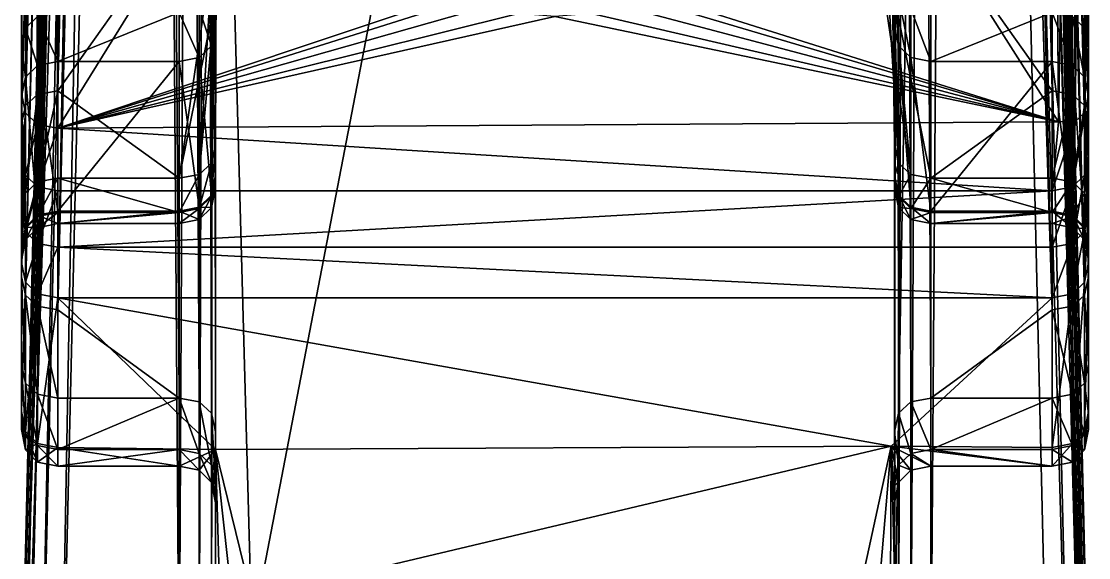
# Model space of a CAD drawing. Header units: metres. Extents: x -565 to 31, y 366 to 1032.
# Drawn here: x -13.16 to 30.85, y 845.79 to 867.9 of the extents above; entities that cross this region are included whole.
import ezdxf

# ---------------------------------------------------------------- set-up
doc = ezdxf.new("R2010")
doc.units = ezdxf.units.M

msp = doc.modelspace()

# ---------------------------------------------------------------- linework, layer by layer
for points in [[(-8.655, 1022.829, 4.711), (-9.155, 1022.348, 4.559), (-12.991, 864.438, 343.199)], [(-12.991, 864.438, 343.199), (-12.492, 864.89, 343.413), (-8.655, 1022.829, 4.711)], [(-7.822, 1022.989, 4.761), (-8.655, 1022.829, 4.711), (-12.492, 864.89, 343.413)], [(-12.492, 864.89, 343.413), (-11.659, 865.039, 343.487), (-7.822, 1022.989, 4.761)], [(-3.659, 876.327, 319.283), (-7.822, 1022.989, 4.761), (-11.659, 865.039, 343.487)], [(21.341, 876.327, 319.283), (29.342, 865.039, 343.487), (25.503, 1022.989, 4.761)], [(26.336, 1022.829, 4.711), (25.503, 1022.989, 4.761), (29.342, 865.039, 343.487)], [(26.836, 1022.348, 4.559), (26.336, 1022.829, 4.711), (30.175, 864.89, 343.413)], [(29.342, 865.039, 343.487), (30.175, 864.89, 343.413), (26.336, 1022.829, 4.711)], [(-9.155, 1022.348, 4.559), (-9.321, 1021.547, 4.305), (-13.157, 863.683, 342.846)], [(-13.157, 863.683, 342.846), (-12.991, 864.438, 343.199), (-9.155, 1022.348, 4.559)], [(27.002, 1021.547, 4.305), (26.836, 1022.348, 4.559), (30.674, 864.438, 343.199)], [(30.175, 864.89, 343.413), (30.674, 864.438, 343.199), (26.836, 1022.348, 4.559)], [(-13.161, 857.377, 339.809), (-13.157, 863.683, 342.846), (-9.321, 1021.547, 4.305)], [(-9.323, 1015.37, 0.991), (-13.161, 857.377, 339.809), (-9.321, 1021.547, 4.305)], [(27.002, 1021.547, 4.305), (30.84, 863.683, 342.846), (30.844, 857.377, 339.809)], [(27.002, 1021.547, 4.305), (30.844, 857.377, 339.809), (27.005, 1015.37, 0.991)], [(30.674, 864.438, 343.199), (30.84, 863.683, 342.846), (27.002, 1021.547, 4.305)], [(-12.993, 856.621, 339.457), (-13.161, 857.377, 339.809), (-9.323, 1015.37, 0.991)], [(-9.323, 1015.37, 0.991), (-9.156, 1014.568, 0.738), (-12.993, 856.621, 339.457)], [(26.838, 1014.568, 0.738), (27.005, 1015.37, 0.991), (30.844, 857.377, 339.809)], [(-12.492, 856.167, 339.248), (-12.993, 856.621, 339.457), (-9.156, 1014.568, 0.738)], [(-9.156, 1014.568, 0.738), (-8.656, 1014.087, 0.586), (-12.492, 856.167, 339.248)], [(26.338, 1014.087, 0.586), (26.838, 1014.568, 0.738), (30.676, 856.621, 339.457)], [(30.844, 857.377, 339.809), (30.676, 856.621, 339.457), (26.838, 1014.568, 0.738)], [(-11.659, 856.014, 339.182), (-12.492, 856.167, 339.248), (-8.656, 1014.087, 0.586)], [(-8.656, 1014.087, 0.586), (-7.823, 1013.927, 0.535), (-11.659, 856.014, 339.182)], [(25.505, 1013.927, 0.535), (26.338, 1014.087, 0.586), (30.175, 856.167, 339.248)], [(30.676, 856.621, 339.457), (30.175, 856.167, 339.248), (26.338, 1014.087, 0.586)], [(-11.659, 856.014, 339.182), (-7.823, 1013.927, 0.535), (-6.659, 852.374, 346.985)], [(-7.823, 1013.927, 0.535), (-6.659, 1013.927, 0.535), (-6.659, 852.374, 346.985)], [(-6.659, 1013.927, 0.535), (-5.825, 1013.767, 0.484), (-5.825, 852.219, 346.923)], [(-5.825, 852.219, 346.923), (-6.659, 852.374, 346.985), (-6.659, 1013.927, 0.535)], [(-5.825, 1013.767, 0.484), (-5.325, 1013.286, 0.332), (-5.325, 851.754, 346.736)], [(-5.325, 851.754, 346.736), (-5.825, 852.219, 346.923), (-5.825, 1013.767, 0.484)], [(23.008, 1013.286, 0.332), (23.508, 1013.767, 0.484), (23.508, 852.219, 346.923)], [(23.508, 1013.767, 0.484), (24.341, 1013.927, 0.535), (24.341, 852.374, 346.985)], [(24.341, 852.374, 346.985), (23.508, 852.219, 346.923), (23.508, 1013.767, 0.484)], [(29.342, 856.014, 339.182), (24.341, 852.374, 346.985), (24.341, 1013.927, 0.535)], [(25.505, 1013.927, 0.535), (29.342, 856.014, 339.182), (24.341, 1013.927, 0.535)], [(30.175, 856.167, 339.248), (29.342, 856.014, 339.182), (25.505, 1013.927, 0.535)], [(-5.325, 1013.286, 0.332), (-5.159, 1012.484, 0.079), (-5.159, 850.98, 346.426)], [(-5.159, 850.98, 346.426), (-5.325, 851.754, 346.736), (-5.325, 1013.286, 0.332)], [(22.841, 1012.484, 0.079), (23.008, 1013.286, 0.332), (23.008, 851.754, 346.736)], [(23.508, 852.219, 346.923), (23.008, 851.754, 346.736), (23.008, 1013.286, 0.332)], [(-5.159, 1004.358, -3.797), (-5.159, 850.98, 346.426), (-5.159, 1012.484, 0.079)], [(22.841, 1012.484, 0.079), (22.841, 850.98, 346.426), (22.841, 1004.358, -3.797)], [(23.008, 851.754, 346.736), (22.841, 850.98, 346.426), (22.841, 1012.484, 0.079)], [(-5.325, 839.766, 331.767), (-5.159, 840.487, 332.188), (-5.159, 1004.358, -3.797)], [(-5.159, 1004.358, -3.797), (-5.325, 1003.657, -4.26), (-5.325, 839.766, 331.767)], [(-5.159, 1004.358, -3.797), (-5.159, 840.487, 332.188), (-5.159, 850.98, 346.426)], [(22.841, 850.98, 346.426), (22.841, 840.487, 332.188), (22.841, 1004.358, -3.797)], [(23.008, 1003.657, -4.26), (22.841, 1004.358, -3.797), (22.841, 840.487, 332.188)], [(-5.825, 839.333, 331.515), (-5.325, 839.766, 331.767), (-5.325, 1003.657, -4.26)], [(-5.325, 1003.657, -4.26), (-5.825, 1003.236, -4.538), (-5.825, 839.333, 331.515)], [(22.841, 840.487, 332.188), (23.008, 839.766, 331.767), (23.008, 1003.657, -4.26)], [(23.508, 1003.236, -4.538), (23.008, 1003.657, -4.26), (23.008, 839.766, 331.767)], [(-13.045, 839.274, 331.189), (-12.903, 839.3, 331.202), (-7.823, 1003.096, -4.631)], [(-7.823, 1003.096, -4.631), (-8.656, 1002.956, -4.724), (-13.045, 839.274, 331.189)], [(-7.823, 1003.096, -4.631), (-12.903, 839.3, 331.202), (-6.659, 839.188, 331.431)], [(-6.659, 1003.096, -4.631), (-7.823, 1003.096, -4.631), (-6.659, 839.188, 331.431)], [(-6.659, 839.188, 331.431), (-5.825, 839.333, 331.515), (-5.825, 1003.236, -4.538)], [(-5.825, 1003.236, -4.538), (-6.659, 1003.096, -4.631), (-6.659, 839.188, 331.431)], [(23.008, 839.766, 331.767), (23.508, 839.333, 331.515), (23.508, 1003.236, -4.538)], [(24.341, 1003.096, -4.631), (23.508, 1003.236, -4.538), (23.508, 839.333, 331.515)], [(23.508, 839.333, 331.515), (24.341, 839.188, 331.431), (24.341, 1003.096, -4.631)], [(25.505, 1003.096, -4.631), (24.341, 1003.096, -4.631), (24.341, 839.188, 331.431)], [(30.586, 839.3, 331.202), (25.505, 1003.096, -4.631), (24.341, 839.188, 331.431)], [(26.338, 1002.956, -4.724), (25.505, 1003.096, -4.631), (30.586, 839.3, 331.202)], [(-13.13, 839.198, 331.151), (-13.045, 839.274, 331.189), (-8.656, 1002.956, -4.724)], [(-8.656, 1002.956, -4.724), (-9.154, 1002.535, -5.002), (-13.13, 839.198, 331.151)], [(26.836, 1002.535, -5.002), (26.338, 1002.956, -4.724), (30.728, 839.274, 331.189)], [(30.586, 839.3, 331.202), (30.728, 839.274, 331.189), (26.338, 1002.956, -4.724)], [(-13.159, 839.071, 331.089), (-13.13, 839.198, 331.151), (-9.154, 1002.535, -5.002)], [(-9.154, 1002.535, -5.002), (-9.319, 1001.834, -5.465), (-13.159, 839.071, 331.089)], [(27.001, 1001.834, -5.465), (26.836, 1002.535, -5.002), (30.813, 839.198, 331.151)], [(30.728, 839.274, 331.189), (30.813, 839.198, 331.151), (26.836, 1002.535, -5.002)], [(-13.159, 839.071, 331.089), (-9.319, 1001.834, -5.465), (-9.325, 995.37, -8.181)], [(27.006, 995.37, -8.181), (27.001, 1001.834, -5.465), (30.841, 839.071, 331.089)], [(30.813, 839.198, 331.151), (30.841, 839.071, 331.089), (27.001, 1001.834, -5.465)], [(-13.159, 839.071, 331.089), (-9.325, 995.37, -8.181), (-13.162, 831.537, 327.728)], [(-12.993, 830.814, 327.309), (-13.162, 831.537, 327.728), (-9.325, 995.37, -8.181)], [(-9.325, 995.37, -8.181), (-9.157, 994.669, -8.644), (-12.993, 830.814, 327.309)], [(26.838, 994.669, -8.644), (27.006, 995.37, -8.181), (30.844, 831.537, 327.728)], [(30.844, 831.537, 327.728), (27.006, 995.37, -8.181), (30.841, 839.071, 331.089)], [(-12.492, 830.378, 327.062), (-12.993, 830.814, 327.309), (-9.157, 994.669, -8.644)], [(-9.157, 994.669, -8.644), (-8.656, 994.248, -8.922), (-12.492, 830.378, 327.062)], [(26.337, 994.248, -8.922), (26.838, 994.669, -8.644), (30.676, 830.814, 327.309)], [(30.844, 831.537, 327.728), (30.676, 830.814, 327.309), (26.838, 994.669, -8.644)], [(-11.659, 830.23, 326.986), (-12.492, 830.378, 327.062), (-8.656, 994.248, -8.922)], [(-8.656, 994.248, -8.922), (-7.822, 994.108, -9.015), (-11.659, 830.23, 326.986)], [(25.503, 994.108, -9.015), (26.337, 994.248, -8.922), (30.175, 830.378, 327.062)], [(30.676, 830.814, 327.309), (30.175, 830.378, 327.062), (26.337, 994.248, -8.922)], [(-3.659, 842.737, 301.344), (-11.659, 830.23, 326.986), (-7.822, 994.108, -9.015)], [(-3.659, 842.737, 301.344), (-7.822, 994.108, -9.015), (25.503, 994.108, -9.015)], [(22.841, 842.02, 302.574), (-3.659, 842.737, 301.344), (25.503, 994.108, -9.015)], [(22.841, 842.02, 302.574), (25.503, 994.108, -9.015), (29.342, 830.23, 326.986)], [(30.175, 830.378, 327.062), (29.342, 830.23, 326.986), (25.503, 994.108, -9.015)], [(-13.154, 864.927, 417.906), (-13.154, 899.779, 525.168), (-13.164, 871.579, 415.722)], [(-13.019, 898.96, 525.342), (-13.154, 899.779, 525.168), (-13.154, 864.927, 417.906)], [(30.837, 899.779, 525.168), (30.673, 898.988, 525.431), (30.701, 864.162, 418.247)], [(30.701, 864.162, 418.247), (30.837, 864.927, 417.906), (30.837, 899.779, 525.168)], [(30.846, 871.579, 415.722), (30.837, 899.779, 525.168), (30.837, 864.927, 417.906)], [(-13.154, 864.927, 417.906), (-12.99, 864.133, 418.158), (-13.019, 898.96, 525.342)], [(-12.606, 898.399, 525.233), (-13.019, 898.96, 525.342), (-12.99, 864.133, 418.158)], [(30.673, 898.988, 525.431), (30.174, 898.514, 525.589), (30.289, 863.772, 418.664)], [(30.289, 863.772, 418.664), (30.701, 864.162, 418.247), (30.673, 898.988, 525.431)], [(-12.99, 864.133, 418.158), (-12.492, 863.656, 418.309), (-12.606, 898.399, 525.233)], [(-11.917, 898.096, 524.841), (-12.606, 898.399, 525.233), (-12.492, 863.656, 418.309)], [(11.439, 892.36, 507.189), (29.6, 863.757, 419.159), (29.342, 898.356, 525.642)], [(30.174, 898.514, 525.589), (29.342, 898.356, 525.642), (29.6, 863.757, 419.159)], [(29.6, 863.757, 419.159), (30.289, 863.772, 418.664), (30.174, 898.514, 525.589)], [(-12.492, 863.656, 418.309), (-11.659, 863.498, 418.359), (-11.917, 898.096, 524.841)], [(6.242, 892.36, 507.189), (-11.917, 898.096, 524.841), (-11.659, 863.498, 418.359)], [(6.242, 892.36, 507.189), (-11.659, 863.498, 418.359), (6.242, 869.492, 436.811)], [(11.439, 892.36, 507.189), (11.439, 869.492, 436.811), (29.6, 863.757, 419.159)], [(-5.159, 883.802, 386.817), (-5.159, 872.98, 335.899), (-5.159, 867.707, 390.542)], [(-5.159, 883.802, 386.817), (-5.159, 867.707, 390.542), (-5.159, 869.715, 398.701)], [(22.841, 867.707, 390.542), (22.841, 872.98, 335.899), (22.841, 883.802, 386.817)], [(22.841, 869.715, 398.701), (22.841, 867.707, 390.542), (22.841, 883.802, 386.817)], [(-6.659, 861.438, 351.211), (-3.659, 876.327, 319.283), (-11.659, 865.039, 343.487)], [(-4.492, 876.095, 319.858), (-3.659, 876.327, 319.283), (-6.659, 861.438, 351.211)], [(21.341, 876.327, 319.283), (24.341, 861.438, 351.211), (29.342, 865.039, 343.487)], [(21.341, 876.327, 319.283), (22.175, 876.095, 319.858), (23.508, 861.593, 351.273)], [(23.508, 861.593, 351.273), (24.341, 861.438, 351.211), (21.341, 876.327, 319.283)], [(-6.659, 861.438, 351.211), (-5.825, 861.593, 351.273), (-4.492, 876.095, 319.858)], [(-4.992, 875.401, 321.585), (-4.492, 876.095, 319.858), (-5.825, 861.593, 351.273)], [(22.175, 876.095, 319.858), (22.675, 875.401, 321.585), (23.008, 862.058, 351.459)], [(23.008, 862.058, 351.459), (23.508, 861.593, 351.273), (22.175, 876.095, 319.858)], [(-5.825, 861.593, 351.273), (-5.325, 862.058, 351.459), (-4.992, 875.401, 321.585)], [(-5.159, 874.243, 324.462), (-4.992, 875.401, 321.585), (-5.325, 862.058, 351.459)], [(22.675, 875.401, 321.585), (22.841, 874.243, 324.462), (22.841, 862.833, 351.77)], [(22.841, 862.833, 351.77), (23.008, 862.058, 351.459), (22.675, 875.401, 321.585)], [(-5.325, 862.058, 351.459), (-5.159, 862.833, 351.77), (-5.159, 874.243, 324.462)], [(-5.111, 873.106, 325.866), (-5.159, 874.243, 324.462), (-5.159, 862.833, 351.77)], [(22.841, 862.833, 351.77), (22.841, 874.243, 324.462), (22.841, 873.053, 324.236)], [(-5.159, 872.386, 330.105), (-5.111, 873.106, 325.866), (-5.159, 862.833, 351.77)], [(-5.159, 872.98, 335.899), (-5.159, 872.386, 330.105), (-5.159, 862.833, 351.77)], [(-5.159, 872.98, 335.899), (-5.159, 862.833, 351.77), (-5.159, 867.707, 390.542)], [(22.841, 862.833, 351.77), (22.841, 873.053, 324.236), (22.841, 872.386, 330.105)], [(22.841, 862.833, 351.77), (22.841, 872.386, 330.105), (22.841, 872.98, 335.899)], [(22.841, 867.707, 390.542), (22.841, 862.833, 351.77), (22.841, 872.98, 335.899)], [(-13.154, 864.927, 417.906), (-13.164, 871.579, 415.722), (-13.163, 869.078, 407.631)], [(30.846, 869.078, 407.631), (30.846, 871.579, 415.722), (30.837, 864.927, 417.906)], [(30.677, 867.619, 399.249), (30.175, 868.103, 399.123), (30.175, 870.358, 407.256)], [(30.175, 870.358, 407.256), (30.677, 869.878, 407.397), (30.677, 867.619, 399.249)], [(-13.163, 869.078, 407.631), (-12.994, 869.878, 407.397), (-12.994, 867.619, 399.249)], [(-12.493, 868.103, 399.123), (-12.994, 867.619, 399.249), (-12.994, 869.878, 407.397)], [(-5.325, 868.909, 398.912), (-5.159, 869.715, 398.701), (-5.159, 867.707, 390.542)], [(23.008, 866.896, 390.735), (22.841, 867.707, 390.542), (22.841, 869.715, 398.701)], [(22.841, 869.715, 398.701), (23.008, 868.909, 398.912), (23.008, 866.896, 390.735)], [(30.846, 866.813, 399.46), (30.677, 867.619, 399.249), (30.677, 869.878, 407.397)], [(30.677, 869.878, 407.397), (30.846, 869.078, 407.631), (30.846, 866.813, 399.46)], [(-11.659, 863.498, 418.359), (5.842, 869.03, 435.385), (6.242, 869.492, 436.811)], [(11.439, 869.492, 436.811), (11.841, 869.03, 435.385), (29.6, 863.757, 419.159)], [(-13.154, 864.927, 417.906), (-13.163, 869.078, 407.631), (-13.163, 866.813, 399.46)], [(-12.994, 867.619, 399.249), (-13.163, 866.813, 399.46), (-13.163, 869.078, 407.631)], [(-11.659, 863.498, 418.359), (6.242, 868.566, 433.958), (5.842, 869.03, 435.385)], [(-5.825, 868.425, 399.038), (-5.325, 868.909, 398.912), (-5.325, 866.896, 390.735)], [(-5.159, 867.707, 390.542), (-5.325, 866.896, 390.735), (-5.325, 868.909, 398.912)], [(11.841, 869.03, 435.385), (11.439, 868.566, 433.958), (29.6, 863.757, 419.159)], [(23.508, 866.41, 390.851), (23.008, 866.896, 390.735), (23.008, 868.909, 398.912)], [(23.008, 868.909, 398.912), (23.508, 868.425, 399.038), (23.508, 866.41, 390.851)], [(30.846, 866.813, 399.46), (30.846, 869.078, 407.631), (30.837, 864.927, 417.906)], [(-11.659, 863.498, 418.359), (7.341, 868.227, 432.914), (6.242, 868.566, 433.958)], [(-6.659, 868.264, 399.081), (-5.825, 868.425, 399.038), (-5.825, 866.41, 390.851)], [(-5.325, 866.896, 390.735), (-5.825, 866.41, 390.851), (-5.825, 868.425, 399.038)], [(11.439, 868.566, 433.958), (10.341, 868.227, 432.914), (29.6, 863.757, 419.159)], [(24.341, 866.248, 390.89), (23.508, 866.41, 390.851), (23.508, 868.425, 399.038)], [(23.508, 868.425, 399.038), (24.341, 868.264, 399.081), (24.341, 866.248, 390.89)], [(-12.994, 867.619, 399.249), (-12.493, 868.103, 399.123), (-12.493, 866.086, 390.928)], [(-12.493, 868.103, 399.123), (-11.659, 868.264, 399.081), (-11.659, 866.248, 390.89)], [(-11.659, 866.248, 390.89), (-12.493, 866.086, 390.928), (-12.493, 868.103, 399.123)], [(-11.659, 866.248, 390.89), (-11.659, 868.264, 399.081), (-6.659, 868.264, 399.081)], [(-11.659, 866.248, 390.89), (-6.659, 868.264, 399.081), (-6.659, 866.248, 390.89)], [(-11.659, 863.498, 418.359), (8.841, 868.102, 432.531), (7.341, 868.227, 432.914)], [(-11.659, 863.498, 418.359), (29.6, 863.757, 419.159), (8.841, 868.102, 432.531)], [(-5.825, 866.41, 390.851), (-6.659, 866.248, 390.89), (-6.659, 868.264, 399.081)], [(10.341, 868.227, 432.914), (8.841, 868.102, 432.531), (29.6, 863.757, 419.159)], [(29.342, 868.264, 399.081), (29.342, 866.248, 390.89), (24.341, 866.248, 390.89)], [(29.342, 868.264, 399.081), (24.341, 866.248, 390.89), (24.341, 868.264, 399.081)], [(30.175, 866.086, 390.928), (29.342, 866.248, 390.89), (29.342, 868.264, 399.081)], [(29.342, 868.264, 399.081), (30.175, 868.103, 399.123), (30.175, 866.086, 390.928)], [(30.677, 865.599, 391.044), (30.175, 866.086, 390.928), (30.175, 868.103, 399.123)], [(30.175, 868.103, 399.123), (30.677, 867.619, 399.249), (30.677, 865.599, 391.044)], [(-13.163, 866.813, 399.46), (-12.994, 867.619, 399.249), (-12.994, 865.599, 391.044)], [(-12.493, 866.086, 390.928), (-12.994, 865.599, 391.044), (-12.994, 867.619, 399.249)], [(-5.325, 866.896, 390.735), (-5.159, 867.707, 390.542), (-5.159, 861.557, 363.906)], [(-5.159, 862.833, 351.77), (-5.159, 861.557, 363.906), (-5.159, 867.707, 390.542)], [(22.841, 867.707, 390.542), (22.841, 861.557, 363.906), (22.841, 862.833, 351.77)], [(23.008, 860.734, 364.048), (22.841, 861.557, 363.906), (22.841, 867.707, 390.542)], [(22.841, 867.707, 390.542), (23.008, 866.896, 390.735), (23.008, 860.734, 364.048)], [(30.846, 864.789, 391.238), (30.677, 865.599, 391.044), (30.677, 867.619, 399.249)], [(30.677, 867.619, 399.249), (30.846, 866.813, 399.46), (30.846, 864.789, 391.238)], [(-13.154, 862.362, 409.6), (-13.154, 864.927, 417.906), (-13.163, 866.813, 399.46)], [(-13.154, 862.362, 409.6), (-13.163, 866.813, 399.46), (-13.163, 864.789, 391.238)], [(-12.994, 865.599, 391.044), (-13.163, 864.789, 391.238), (-13.163, 866.813, 399.46)], [(-5.825, 866.41, 390.851), (-5.325, 866.896, 390.735), (-5.325, 860.734, 364.048)], [(-5.159, 861.557, 363.906), (-5.325, 860.734, 364.048), (-5.325, 866.896, 390.735)], [(23.508, 860.241, 364.134), (23.008, 860.734, 364.048), (23.008, 866.896, 390.735)], [(23.008, 866.896, 390.735), (23.508, 866.41, 390.851), (23.508, 860.241, 364.134)], [(30.846, 866.813, 399.46), (30.837, 864.927, 417.906), (30.837, 862.362, 409.6)], [(30.846, 864.789, 391.238), (30.846, 866.813, 399.46), (30.837, 862.362, 409.6)], [(-12.493, 866.086, 390.928), (-11.659, 866.248, 390.89), (-11.659, 860.077, 364.162)], [(-11.659, 860.077, 364.162), (-11.659, 866.248, 390.89), (-6.659, 866.248, 390.89)], [(-6.659, 860.077, 364.162), (-11.659, 860.077, 364.162), (-6.659, 866.248, 390.89)], [(-6.659, 866.248, 390.89), (-5.825, 866.41, 390.851), (-5.825, 860.241, 364.134)], [(-5.825, 860.241, 364.134), (-6.659, 860.077, 364.162), (-6.659, 866.248, 390.89)], [(-5.325, 860.734, 364.048), (-5.825, 860.241, 364.134), (-5.825, 866.41, 390.851)], [(24.341, 860.077, 364.162), (23.508, 860.241, 364.134), (23.508, 866.41, 390.851)], [(23.508, 866.41, 390.851), (24.341, 866.248, 390.89), (24.341, 860.077, 364.162)], [(29.342, 866.248, 390.89), (29.342, 860.077, 364.162), (24.341, 860.077, 364.162)], [(29.342, 866.248, 390.89), (24.341, 860.077, 364.162), (24.341, 866.248, 390.89)], [(29.342, 866.248, 390.89), (30.175, 866.086, 390.928), (30.175, 859.912, 364.191)], [(30.175, 859.912, 364.191), (29.342, 860.077, 364.162), (29.342, 866.248, 390.89)], [(-12.994, 865.599, 391.044), (-12.493, 866.086, 390.928), (-12.493, 859.912, 364.191)], [(-11.659, 860.077, 364.162), (-12.493, 859.912, 364.191), (-12.493, 866.086, 390.928)], [(30.175, 866.086, 390.928), (30.677, 865.599, 391.044), (30.677, 859.419, 364.276)], [(30.677, 859.419, 364.276), (30.175, 859.912, 364.191), (30.175, 866.086, 390.928)], [(-13.163, 864.789, 391.238), (-12.994, 865.599, 391.044), (-12.994, 859.419, 364.276)], [(-12.493, 859.912, 364.191), (-12.994, 859.419, 364.276), (-12.994, 865.599, 391.044)], [(30.677, 865.599, 391.044), (30.846, 864.789, 391.238), (30.845, 858.597, 364.419)], [(30.845, 858.597, 364.419), (30.677, 859.419, 364.276), (30.677, 865.599, 391.044)], [(-12.99, 864.133, 418.158), (-13.154, 864.927, 417.906), (-13.154, 862.362, 409.6)], [(-12.492, 864.89, 343.413), (-12.991, 864.438, 343.199), (-12.992, 860.818, 350.963)], [(-12.992, 860.818, 350.963), (-12.492, 861.283, 351.149), (-12.492, 864.89, 343.413)], [(-11.659, 865.039, 343.487), (-12.492, 864.89, 343.413), (-12.492, 861.283, 351.149)], [(-12.492, 861.283, 351.149), (-11.659, 861.438, 351.211), (-11.659, 865.039, 343.487)], [(-11.659, 861.438, 351.211), (-6.659, 861.438, 351.211), (-11.659, 865.039, 343.487)], [(24.341, 861.438, 351.211), (29.342, 861.438, 351.211), (29.342, 865.039, 343.487)], [(30.175, 864.89, 343.413), (29.342, 865.039, 343.487), (29.342, 861.438, 351.211)], [(29.342, 861.438, 351.211), (30.175, 861.283, 351.149), (30.175, 864.89, 343.413)], [(30.674, 864.438, 343.199), (30.175, 864.89, 343.413), (30.175, 861.283, 351.149)], [(30.673, 861.562, 409.834), (30.837, 862.362, 409.6), (30.837, 864.927, 417.906)], [(30.837, 864.927, 417.906), (30.701, 864.162, 418.247), (30.673, 861.562, 409.834)], [(-13.154, 860.041, 401.233), (-13.154, 862.362, 409.6), (-13.163, 864.789, 391.238)], [(-13.155, 857.962, 392.791), (-13.154, 860.041, 401.233), (-13.163, 864.789, 391.238)], [(-13.155, 857.962, 392.791), (-13.163, 864.789, 391.238), (-13.162, 858.597, 364.419)], [(-12.994, 859.419, 364.276), (-13.162, 858.597, 364.419), (-13.163, 864.789, 391.238)], [(-12.991, 864.438, 343.199), (-13.157, 863.683, 342.846), (-13.157, 860.044, 350.652)], [(-13.157, 860.044, 350.652), (-12.992, 860.818, 350.963), (-12.991, 864.438, 343.199)], [(30.175, 861.283, 351.149), (30.674, 860.818, 350.963), (30.674, 864.438, 343.199)], [(30.84, 863.683, 342.846), (30.674, 864.438, 343.199), (30.674, 860.818, 350.963)], [(30.846, 864.789, 391.238), (30.837, 862.362, 409.6), (30.837, 860.041, 401.233)], [(30.846, 864.789, 391.238), (30.837, 860.041, 401.233), (30.837, 857.962, 392.791)], [(30.845, 858.597, 364.419), (30.846, 864.789, 391.238), (30.837, 857.962, 392.791)], [(-13.154, 862.362, 409.6), (-12.99, 861.562, 409.834), (-12.99, 864.133, 418.158)], [(-12.492, 863.656, 418.309), (-12.99, 864.133, 418.158), (-12.99, 861.562, 409.834)], [(30.174, 861.083, 409.975), (30.673, 861.562, 409.834), (30.701, 864.162, 418.247)], [(30.701, 864.162, 418.247), (30.289, 863.772, 418.664), (30.174, 861.083, 409.975)], [(-13.161, 857.377, 339.809), (-13.157, 860.044, 350.652), (-13.157, 863.683, 342.846)], [(-12.99, 861.562, 409.834), (-12.492, 861.083, 409.975), (-12.492, 863.656, 418.309)], [(-11.659, 863.498, 418.359), (-12.492, 863.656, 418.309), (-12.492, 861.083, 409.975)], [(-12.492, 861.083, 409.975), (-11.659, 860.922, 410.022), (-11.659, 863.498, 418.359)], [(-11.659, 863.498, 418.359), (29.342, 860.922, 410.022), (29.6, 863.757, 419.159)], [(-11.659, 863.498, 418.359), (-11.659, 860.922, 410.022), (29.342, 860.922, 410.022)], [(29.342, 860.922, 410.022), (30.174, 861.083, 409.975), (30.289, 863.772, 418.664)], [(30.289, 863.772, 418.664), (29.6, 863.757, 419.159), (29.342, 860.922, 410.022)], [(30.674, 860.818, 350.963), (30.84, 860.044, 350.652), (30.84, 863.683, 342.846)], [(30.84, 863.683, 342.846), (30.84, 860.044, 350.652), (30.844, 857.377, 339.809)], [(-5.325, 860.681, 355.535), (-5.159, 861.5, 355.714), (-5.159, 862.833, 351.77)], [(-5.159, 862.833, 351.77), (-5.325, 862.058, 351.459), (-5.325, 860.681, 355.535)], [(-5.159, 862.833, 351.77), (-5.159, 861.5, 355.714), (-5.159, 861.557, 363.906)], [(22.841, 861.557, 363.906), (22.841, 861.5, 355.714), (22.841, 862.833, 351.77)], [(23.008, 862.058, 351.459), (22.841, 862.833, 351.77), (22.841, 861.5, 355.714)], [(-12.99, 861.562, 409.834), (-13.154, 862.362, 409.6), (-13.154, 860.041, 401.233)], [(30.673, 859.235, 401.444), (30.837, 860.041, 401.233), (30.837, 862.362, 409.6)], [(30.837, 862.362, 409.6), (30.673, 861.562, 409.834), (30.673, 859.235, 401.444)], [(-5.825, 860.19, 355.427), (-5.325, 860.681, 355.535), (-5.325, 862.058, 351.459)], [(-5.325, 862.058, 351.459), (-5.825, 861.593, 351.273), (-5.825, 860.19, 355.427)], [(22.841, 861.5, 355.714), (23.008, 860.681, 355.535), (23.008, 862.058, 351.459)], [(23.508, 861.593, 351.273), (23.008, 862.058, 351.459), (23.008, 860.681, 355.535)], [(-13.154, 860.041, 401.233), (-12.99, 859.235, 401.444), (-12.99, 861.562, 409.834)], [(-12.992, 859.37, 355.248), (-12.492, 859.862, 355.356), (-12.492, 861.283, 351.149)], [(-12.492, 861.283, 351.149), (-12.992, 860.818, 350.963), (-12.992, 859.37, 355.248)], [(-12.492, 861.083, 409.975), (-12.99, 861.562, 409.834), (-12.99, 859.235, 401.444)], [(-12.492, 859.862, 355.356), (-11.659, 860.025, 355.391), (-11.659, 861.438, 351.211)], [(-11.659, 861.438, 351.211), (-12.492, 861.283, 351.149), (-12.492, 859.862, 355.356)], [(-11.659, 861.438, 351.211), (-11.659, 860.025, 355.391), (-6.659, 860.025, 355.391)], [(-6.659, 860.025, 355.391), (-6.659, 861.438, 351.211), (-11.659, 861.438, 351.211)], [(-6.659, 860.025, 355.391), (-5.825, 860.19, 355.427), (-5.825, 861.593, 351.273)], [(-5.825, 861.593, 351.273), (-6.659, 861.438, 351.211), (-6.659, 860.025, 355.391)], [(-5.325, 860.734, 364.048), (-5.159, 861.557, 363.906), (-5.159, 861.073, 359.771)], [(-5.325, 860.234, 359.776), (-5.159, 861.073, 359.771), (-5.159, 861.5, 355.714)], [(-5.159, 861.5, 355.714), (-5.325, 860.681, 355.535), (-5.325, 860.234, 359.776)], [(-5.159, 861.5, 355.714), (-5.159, 861.073, 359.771), (-5.159, 861.557, 363.906)], [(22.841, 861.557, 363.906), (22.841, 861.073, 359.771), (22.841, 861.5, 355.714)], [(23.008, 860.234, 359.776), (22.841, 861.073, 359.771), (22.841, 861.557, 363.906)], [(22.841, 861.557, 363.906), (23.008, 860.734, 364.048), (23.008, 860.234, 359.776)], [(23.008, 860.681, 355.535), (22.841, 861.5, 355.714), (22.841, 861.073, 359.771)], [(23.008, 860.681, 355.535), (23.508, 860.19, 355.427), (23.508, 861.593, 351.273)], [(24.341, 861.438, 351.211), (23.508, 861.593, 351.273), (23.508, 860.19, 355.427)], [(23.508, 860.19, 355.427), (24.341, 860.025, 355.391), (24.341, 861.438, 351.211)], [(24.341, 861.438, 351.211), (24.341, 860.025, 355.391), (29.342, 860.025, 355.391)], [(29.342, 860.025, 355.391), (29.342, 861.438, 351.211), (24.341, 861.438, 351.211)], [(30.175, 861.283, 351.149), (29.342, 861.438, 351.211), (29.342, 860.025, 355.391)], [(29.342, 860.025, 355.391), (30.175, 859.862, 355.356), (30.175, 861.283, 351.149)], [(30.174, 858.751, 401.57), (30.673, 859.235, 401.444), (30.673, 861.562, 409.834)], [(30.673, 861.562, 409.834), (30.174, 861.083, 409.975), (30.174, 858.751, 401.57)], [(30.674, 860.818, 350.963), (30.175, 861.283, 351.149), (30.175, 859.862, 355.356)], [(-12.99, 859.235, 401.444), (-12.492, 858.751, 401.57), (-12.492, 861.083, 409.975)], [(-11.659, 860.922, 410.022), (-12.492, 861.083, 409.975), (-12.492, 858.751, 401.57)], [(-12.492, 858.751, 401.57), (-11.659, 858.59, 401.613), (-11.659, 860.922, 410.022)], [(-11.659, 858.59, 401.613), (29.342, 858.59, 401.613), (29.342, 860.922, 410.022)], [(-11.659, 860.922, 410.022), (-11.659, 858.59, 401.613), (29.342, 860.922, 410.022)], [(-5.159, 861.073, 359.771), (-5.325, 860.234, 359.776), (-5.325, 860.734, 364.048)], [(22.841, 861.073, 359.771), (23.008, 860.234, 359.776), (23.008, 860.681, 355.535)], [(29.342, 858.59, 401.613), (30.174, 858.751, 401.57), (30.174, 861.083, 409.975)], [(30.174, 861.083, 409.975), (29.342, 860.922, 410.022), (29.342, 858.59, 401.613)], [(-13.159, 858.551, 355.069), (-12.992, 859.37, 355.248), (-12.992, 860.818, 350.963)], [(-12.992, 860.818, 350.963), (-13.157, 860.044, 350.652), (-13.159, 858.551, 355.069)], [(-5.825, 860.241, 364.134), (-5.325, 860.734, 364.048), (-5.325, 860.234, 359.776)], [(-5.825, 859.731, 359.779), (-5.325, 860.234, 359.776), (-5.325, 860.681, 355.535)], [(-5.325, 860.681, 355.535), (-5.825, 860.19, 355.427), (-5.825, 859.731, 359.779)], [(23.508, 859.731, 359.779), (23.008, 860.234, 359.776), (23.008, 860.734, 364.048)], [(23.008, 860.734, 364.048), (23.508, 860.241, 364.134), (23.508, 859.731, 359.779)], [(23.508, 860.19, 355.427), (23.008, 860.681, 355.535), (23.008, 860.234, 359.776)], [(30.175, 859.862, 355.356), (30.675, 859.37, 355.248), (30.674, 860.818, 350.963)], [(30.84, 860.044, 350.652), (30.674, 860.818, 350.963), (30.675, 859.37, 355.248)], [(-13.161, 857.377, 339.809), (-13.159, 858.551, 355.069), (-13.157, 860.044, 350.652)], [(-12.99, 859.235, 401.444), (-13.154, 860.041, 401.233), (-13.155, 857.962, 392.791)], [(-12.493, 859.912, 364.191), (-11.659, 860.077, 364.162), (-11.659, 859.564, 359.78)], [(-12.492, 859.396, 359.781), (-11.659, 859.564, 359.78), (-11.659, 860.025, 355.391)], [(-11.659, 860.025, 355.391), (-12.492, 859.862, 355.356), (-12.492, 859.396, 359.781)], [(-6.659, 860.077, 364.162), (-6.659, 859.564, 359.78), (-11.659, 859.564, 359.78)], [(-11.659, 859.564, 359.78), (-11.659, 860.077, 364.162), (-6.659, 860.077, 364.162)], [(-11.659, 859.564, 359.78), (-6.659, 859.564, 359.78), (-6.659, 860.025, 355.391)], [(-6.659, 860.025, 355.391), (-11.659, 860.025, 355.391), (-11.659, 859.564, 359.78)], [(-6.659, 860.077, 364.162), (-5.825, 860.241, 364.134), (-5.825, 859.731, 359.779)], [(-6.659, 859.564, 359.78), (-5.825, 859.731, 359.779), (-5.825, 860.19, 355.427)], [(-5.825, 860.19, 355.427), (-6.659, 860.025, 355.391), (-6.659, 859.564, 359.78)], [(-5.825, 859.731, 359.779), (-6.659, 859.564, 359.78), (-6.659, 860.077, 364.162)], [(-5.325, 860.234, 359.776), (-5.825, 859.731, 359.779), (-5.825, 860.241, 364.134)], [(23.008, 860.234, 359.776), (23.508, 859.731, 359.779), (23.508, 860.19, 355.427)], [(24.341, 859.564, 359.78), (23.508, 859.731, 359.779), (23.508, 860.241, 364.134)], [(23.508, 860.241, 364.134), (24.341, 860.077, 364.162), (24.341, 859.564, 359.78)], [(24.341, 860.025, 355.391), (23.508, 860.19, 355.427), (23.508, 859.731, 359.779)], [(23.508, 859.731, 359.779), (24.341, 859.564, 359.78), (24.341, 860.025, 355.391)], [(29.342, 860.077, 364.162), (29.342, 859.564, 359.78), (24.341, 859.564, 359.78)], [(24.341, 859.564, 359.78), (24.341, 860.077, 364.162), (29.342, 860.077, 364.162)], [(29.342, 860.025, 355.391), (24.341, 860.025, 355.391), (24.341, 859.564, 359.78)], [(24.341, 859.564, 359.78), (29.342, 859.564, 359.78), (29.342, 860.025, 355.391)], [(29.342, 860.077, 364.162), (30.175, 859.912, 364.191), (30.175, 859.396, 359.781)], [(30.175, 859.396, 359.781), (29.342, 859.564, 359.78), (29.342, 860.077, 364.162)], [(30.175, 859.862, 355.356), (29.342, 860.025, 355.391), (29.342, 859.564, 359.78)], [(30.673, 857.152, 392.985), (30.837, 857.962, 392.791), (30.837, 860.041, 401.233)], [(30.837, 860.041, 401.233), (30.673, 859.235, 401.444), (30.673, 857.152, 392.985)], [(30.675, 859.37, 355.248), (30.842, 858.551, 355.069), (30.84, 860.044, 350.652)], [(30.84, 860.044, 350.652), (30.842, 858.551, 355.069), (30.844, 857.377, 339.809)], [(-12.994, 859.419, 364.276), (-12.493, 859.912, 364.191), (-12.492, 859.396, 359.781)], [(-12.993, 858.893, 359.784), (-12.492, 859.396, 359.781), (-12.492, 859.862, 355.356)], [(-12.492, 859.862, 355.356), (-12.992, 859.37, 355.248), (-12.993, 858.893, 359.784)], [(-11.659, 859.564, 359.78), (-12.492, 859.396, 359.781), (-12.493, 859.912, 364.191)], [(29.342, 859.564, 359.78), (30.175, 859.396, 359.781), (30.175, 859.862, 355.356)], [(30.175, 859.912, 364.191), (30.677, 859.419, 364.276), (30.676, 858.893, 359.784)], [(30.676, 858.893, 359.784), (30.175, 859.396, 359.781), (30.175, 859.912, 364.191)], [(30.675, 859.37, 355.248), (30.175, 859.862, 355.356), (30.175, 859.396, 359.781)], [(-13.162, 858.597, 364.419), (-12.994, 859.419, 364.276), (-12.993, 858.893, 359.784)], [(-13.161, 858.054, 359.788), (-12.993, 858.893, 359.784), (-12.992, 859.37, 355.248)], [(-12.992, 859.37, 355.248), (-13.159, 858.551, 355.069), (-13.161, 858.054, 359.788)], [(-13.155, 857.962, 392.791), (-12.99, 857.152, 392.985), (-12.99, 859.235, 401.444)], [(-12.492, 859.396, 359.781), (-12.993, 858.893, 359.784), (-12.994, 859.419, 364.276)], [(-12.492, 858.751, 401.57), (-12.99, 859.235, 401.444), (-12.99, 857.152, 392.985)], [(30.673, 859.235, 401.444), (30.174, 858.751, 401.57), (30.175, 856.666, 393.101)], [(30.175, 859.396, 359.781), (30.676, 858.893, 359.784), (30.675, 859.37, 355.248)], [(30.175, 856.666, 393.101), (30.673, 857.152, 392.985), (30.673, 859.235, 401.444)], [(30.842, 858.551, 355.069), (30.675, 859.37, 355.248), (30.676, 858.893, 359.784)], [(30.844, 858.054, 359.788), (30.676, 858.893, 359.784), (30.677, 859.419, 364.276)], [(30.677, 859.419, 364.276), (30.845, 858.597, 364.419), (30.844, 858.054, 359.788)], [(-12.993, 858.893, 359.784), (-13.161, 858.054, 359.788), (-13.162, 858.597, 364.419)], [(-12.99, 857.152, 392.985), (-12.492, 856.666, 393.101), (-12.492, 858.751, 401.57)], [(-11.659, 858.59, 401.613), (-12.492, 858.751, 401.57), (-12.492, 856.666, 393.101)], [(29.342, 856.503, 393.139), (30.175, 856.666, 393.101), (30.174, 858.751, 401.57)], [(30.174, 858.751, 401.57), (29.342, 858.59, 401.613), (29.342, 856.503, 393.139)], [(30.676, 858.893, 359.784), (30.844, 858.054, 359.788), (30.842, 858.551, 355.069)], [(-13.155, 851.813, 366.155), (-13.155, 857.962, 392.791), (-13.162, 858.597, 364.419)], [(-13.155, 851.813, 366.155), (-13.162, 858.597, 364.419), (-13.161, 858.054, 359.788)], [(-13.16, 853.769, 347.543), (-13.161, 858.054, 359.788), (-13.159, 858.551, 355.069)], [(-13.161, 857.377, 339.809), (-13.16, 853.769, 347.543), (-13.159, 858.551, 355.069)], [(-12.492, 856.666, 393.101), (-11.659, 856.503, 393.139), (-11.659, 858.59, 401.613)], [(-11.659, 858.59, 401.613), (-11.659, 856.503, 393.139), (29.342, 856.503, 393.139)], [(-11.659, 858.59, 401.613), (29.342, 856.503, 393.139), (29.342, 858.59, 401.613)], [(30.845, 858.597, 364.419), (30.837, 857.962, 392.791), (30.838, 851.813, 366.155)], [(30.844, 858.054, 359.788), (30.845, 858.597, 364.419), (30.838, 851.813, 366.155)], [(30.842, 858.551, 355.069), (30.844, 858.054, 359.788), (30.843, 853.769, 347.543)], [(30.842, 858.551, 355.069), (30.843, 853.769, 347.543), (30.844, 857.377, 339.809)], [(-13.157, 851.074, 359.829), (-13.155, 851.813, 366.155), (-13.161, 858.054, 359.788)], [(-13.159, 851.731, 353.578), (-13.157, 851.074, 359.829), (-13.161, 858.054, 359.788)], [(-13.16, 853.769, 347.543), (-13.159, 851.731, 353.578), (-13.161, 858.054, 359.788)], [(-12.99, 857.152, 392.985), (-13.155, 857.962, 392.791), (-13.155, 851.813, 366.155)], [(30.837, 857.962, 392.791), (30.673, 857.152, 392.985), (30.673, 850.99, 366.298)], [(30.673, 850.99, 366.298), (30.838, 851.813, 366.155), (30.837, 857.962, 392.791)], [(30.844, 858.054, 359.788), (30.838, 851.813, 366.155), (30.839, 851.074, 359.829)], [(30.844, 858.054, 359.788), (30.839, 851.074, 359.829), (30.841, 851.731, 353.578)], [(30.844, 858.054, 359.788), (30.841, 851.731, 353.578), (30.843, 853.769, 347.543)], [(-13.161, 857.377, 339.809), (-12.993, 856.621, 339.457), (-12.993, 852.994, 347.233)], [(-12.993, 852.994, 347.233), (-13.16, 853.769, 347.543), (-13.161, 857.377, 339.809)], [(30.676, 856.621, 339.457), (30.844, 857.377, 339.809), (30.843, 853.769, 347.543)], [(-13.155, 851.813, 366.155), (-12.991, 850.99, 366.298), (-12.99, 857.152, 392.985)], [(-12.492, 856.666, 393.101), (-12.99, 857.152, 392.985), (-12.991, 850.99, 366.298)], [(30.673, 857.152, 392.985), (30.175, 856.666, 393.101), (30.175, 850.497, 366.383)], [(30.175, 850.497, 366.383), (30.673, 850.99, 366.298), (30.673, 857.152, 392.985)], [(-12.993, 856.621, 339.457), (-12.492, 856.167, 339.248), (-12.492, 852.529, 347.047)], [(-12.492, 852.529, 347.047), (-12.993, 852.994, 347.233), (-12.993, 856.621, 339.457)], [(-12.991, 850.99, 366.298), (-12.492, 850.497, 366.383), (-12.492, 856.666, 393.101)], [(-11.659, 856.503, 393.139), (-12.492, 856.666, 393.101), (-12.492, 850.497, 366.383)], [(-12.492, 850.497, 366.383), (-11.659, 850.333, 366.412), (-11.659, 856.503, 393.139)], [(-11.659, 856.503, 393.139), (-11.659, 850.333, 366.412), (-5.159, 850.254, 366.591)], [(-11.659, 856.503, 393.139), (-5.159, 850.254, 366.591), (22.708, 850.384, 366.701)], [(-11.659, 856.503, 393.139), (22.708, 850.384, 366.701), (29.342, 856.503, 393.139)], [(22.708, 850.384, 366.701), (29.342, 850.333, 366.412), (29.342, 856.503, 393.139)], [(30.175, 856.666, 393.101), (29.342, 856.503, 393.139), (29.342, 850.333, 366.412)], [(29.342, 850.333, 366.412), (30.175, 850.497, 366.383), (30.175, 856.666, 393.101)], [(30.175, 856.167, 339.248), (30.676, 856.621, 339.457), (30.676, 852.994, 347.233)], [(30.843, 853.769, 347.543), (30.676, 852.994, 347.233), (30.676, 856.621, 339.457)], [(-12.492, 856.167, 339.248), (-11.659, 856.014, 339.182), (-11.659, 852.374, 346.985)], [(-11.659, 852.374, 346.985), (-12.492, 852.529, 347.047), (-12.492, 856.167, 339.248)], [(-11.659, 852.374, 346.985), (-11.659, 856.014, 339.182), (-6.659, 852.374, 346.985)], [(29.342, 856.014, 339.182), (29.342, 852.374, 346.985), (24.341, 852.374, 346.985)], [(29.342, 856.014, 339.182), (30.175, 856.167, 339.248), (30.175, 852.529, 347.047)], [(30.175, 852.529, 347.047), (29.342, 852.374, 346.985), (29.342, 856.014, 339.182)], [(30.676, 852.994, 347.233), (30.175, 852.529, 347.047), (30.175, 856.167, 339.248)], [(-12.992, 850.912, 353.399), (-13.159, 851.731, 353.578), (-13.16, 853.769, 347.543)], [(-13.16, 853.769, 347.543), (-12.993, 852.994, 347.233), (-12.992, 850.912, 353.399)], [(30.676, 852.994, 347.233), (30.843, 853.769, 347.543), (30.841, 851.731, 353.578)], [(-12.492, 850.42, 353.291), (-12.992, 850.912, 353.399), (-12.993, 852.994, 347.233)], [(-12.993, 852.994, 347.233), (-12.492, 852.529, 347.047), (-12.492, 850.42, 353.291)], [(30.175, 852.529, 347.047), (30.676, 852.994, 347.233), (30.675, 850.912, 353.399)], [(30.841, 851.731, 353.578), (30.675, 850.912, 353.399), (30.676, 852.994, 347.233)], [(-11.659, 850.256, 353.255), (-12.492, 850.42, 353.291), (-12.492, 852.529, 347.047)], [(-12.492, 852.529, 347.047), (-11.659, 852.374, 346.985), (-11.659, 850.256, 353.255)], [(29.342, 852.374, 346.985), (30.175, 852.529, 347.047), (30.175, 850.42, 353.291)], [(30.675, 850.912, 353.399), (30.175, 850.42, 353.291), (30.175, 852.529, 347.047)], [(-6.659, 852.374, 346.985), (-6.659, 850.256, 353.255), (-11.659, 850.256, 353.255)], [(-11.659, 850.256, 353.255), (-11.659, 852.374, 346.985), (-6.659, 852.374, 346.985)], [(-6.659, 852.374, 346.985), (-5.825, 852.219, 346.923), (-5.825, 850.092, 353.22)], [(-5.825, 850.092, 353.22), (-6.659, 850.256, 353.255), (-6.659, 852.374, 346.985)], [(-5.825, 852.219, 346.923), (-5.325, 851.754, 346.736), (-5.325, 849.601, 353.112)], [(-5.325, 849.601, 353.112), (-5.825, 850.092, 353.22), (-5.825, 852.219, 346.923)], [(23.008, 851.754, 346.736), (23.508, 852.219, 346.923), (23.508, 850.092, 353.22)], [(23.508, 852.219, 346.923), (24.341, 852.374, 346.985), (24.341, 850.256, 353.255)], [(24.341, 850.256, 353.255), (23.508, 850.092, 353.22), (23.508, 852.219, 346.923)], [(29.342, 852.374, 346.985), (29.342, 850.256, 353.255), (24.341, 850.256, 353.255)], [(24.341, 850.256, 353.255), (24.341, 852.374, 346.985), (29.342, 852.374, 346.985)], [(30.175, 850.42, 353.291), (29.342, 850.256, 353.255), (29.342, 852.374, 346.985)], [(-12.991, 850.236, 359.834), (-13.157, 851.074, 359.829), (-13.159, 851.731, 353.578)], [(-13.159, 851.731, 353.578), (-12.992, 850.912, 353.399), (-12.991, 850.236, 359.834)], [(-12.991, 850.99, 366.298), (-13.155, 851.813, 366.155), (-13.157, 851.074, 359.829)], [(-5.325, 851.754, 346.736), (-5.159, 850.98, 346.426), (-5.159, 848.782, 352.933)], [(-5.159, 848.782, 352.933), (-5.325, 849.601, 353.112), (-5.325, 851.754, 346.736)], [(22.841, 850.98, 346.426), (23.008, 851.754, 346.736), (23.008, 849.601, 353.112)], [(23.508, 850.092, 353.22), (23.008, 849.601, 353.112), (23.008, 851.754, 346.736)], [(30.838, 851.813, 366.155), (30.673, 850.99, 366.298), (30.674, 850.236, 359.834)], [(30.674, 850.236, 359.834), (30.839, 851.074, 359.829), (30.838, 851.813, 366.155)], [(30.675, 850.912, 353.399), (30.841, 851.731, 353.578), (30.839, 851.074, 359.829)], [(-13.157, 851.074, 359.829), (-12.991, 850.236, 359.834), (-12.991, 850.99, 366.298)], [(-12.492, 849.733, 359.837), (-12.991, 850.236, 359.834), (-12.992, 850.912, 353.399)], [(-12.992, 850.912, 353.399), (-12.492, 850.42, 353.291), (-12.492, 849.733, 359.837)], [(-12.492, 850.497, 366.383), (-12.991, 850.99, 366.298), (-12.991, 850.236, 359.834)], [(-5.159, 845.269, 353.985), (-5.159, 848.782, 352.933), (-5.159, 850.98, 346.426)], [(-5.159, 840.487, 332.188), (-5.159, 845.269, 353.985), (-5.159, 850.98, 346.426)], [(22.841, 850.98, 346.426), (22.841, 848.782, 352.933), (22.841, 845.269, 353.985)], [(22.841, 850.98, 346.426), (22.841, 845.269, 353.985), (22.841, 840.487, 332.188)], [(23.008, 849.601, 353.112), (22.841, 848.782, 352.933), (22.841, 850.98, 346.426)], [(30.673, 850.99, 366.298), (30.175, 850.497, 366.383), (30.175, 849.733, 359.837)], [(30.175, 849.733, 359.837), (30.674, 850.236, 359.834), (30.673, 850.99, 366.298)], [(30.175, 850.42, 353.291), (30.675, 850.912, 353.399), (30.674, 850.236, 359.834)], [(30.839, 851.074, 359.829), (30.674, 850.236, 359.834), (30.675, 850.912, 353.399)], [(-12.991, 850.236, 359.834), (-12.492, 849.733, 359.837), (-12.492, 850.497, 366.383)], [(-11.659, 850.333, 366.412), (-12.492, 850.497, 366.383), (-12.492, 849.733, 359.837)], [(-11.659, 849.565, 359.838), (-12.492, 849.733, 359.837), (-12.492, 850.42, 353.291)], [(-12.492, 850.42, 353.291), (-11.659, 850.256, 353.255), (-11.659, 849.565, 359.838)], [(-12.492, 849.733, 359.837), (-11.659, 849.565, 359.838), (-11.659, 850.333, 366.412)], [(-11.659, 850.333, 366.412), (-11.659, 849.565, 359.838), (-6.659, 849.565, 359.838)], [(-6.659, 849.565, 359.838), (-5.159, 850.254, 366.591), (-11.659, 850.333, 366.412)], [(22.708, 850.384, 366.701), (-5.159, 850.254, 366.591), (-3.659, 844.133, 355.044)], [(-3.659, 844.133, 355.044), (21.341, 844.133, 355.044), (22.708, 850.384, 366.701)], [(22.708, 850.384, 366.701), (21.341, 844.133, 355.044), (22.175, 844.26, 354.926)], [(22.708, 850.384, 366.701), (22.175, 844.26, 354.926), (22.675, 844.638, 354.573)], [(22.708, 850.384, 366.701), (22.675, 844.638, 354.573), (22.841, 845.269, 353.985)], [(22.841, 848.056, 359.847), (22.708, 850.384, 366.701), (22.841, 845.269, 353.985)], [(22.708, 850.384, 366.701), (24.341, 849.565, 359.838), (29.342, 849.565, 359.838)], [(29.342, 849.565, 359.838), (29.342, 850.333, 366.412), (22.708, 850.384, 366.701)], [(22.841, 848.056, 359.847), (23.008, 848.894, 359.842), (22.708, 850.384, 366.701)], [(23.008, 848.894, 359.842), (23.508, 849.397, 359.839), (22.708, 850.384, 366.701)], [(23.508, 849.397, 359.839), (24.341, 849.565, 359.838), (22.708, 850.384, 366.701)], [(30.175, 850.497, 366.383), (29.342, 850.333, 366.412), (29.342, 849.565, 359.838)], [(29.342, 849.565, 359.838), (30.175, 849.733, 359.837), (30.175, 850.497, 366.383)], [(29.342, 850.256, 353.255), (30.175, 850.42, 353.291), (30.175, 849.733, 359.837)], [(30.674, 850.236, 359.834), (30.175, 849.733, 359.837), (30.175, 850.42, 353.291)], [(-11.659, 849.565, 359.838), (-11.659, 850.256, 353.255), (-6.659, 850.256, 353.255)], [(-6.659, 850.256, 353.255), (-6.659, 849.565, 359.838), (-11.659, 849.565, 359.838)], [(-6.659, 850.256, 353.255), (-5.825, 850.092, 353.22), (-5.825, 849.397, 359.839)], [(-5.825, 849.397, 359.839), (-6.659, 849.565, 359.838), (-6.659, 850.256, 353.255)], [(-5.159, 850.254, 366.591), (-6.659, 849.565, 359.838), (-5.825, 849.397, 359.839)], [(-5.159, 850.254, 366.591), (-5.825, 849.397, 359.839), (-5.325, 848.894, 359.842)], [(-5.825, 850.092, 353.22), (-5.325, 849.601, 353.112), (-5.325, 848.894, 359.842)], [(-5.325, 848.894, 359.842), (-5.825, 849.397, 359.839), (-5.825, 850.092, 353.22)], [(-5.159, 850.254, 366.591), (-5.325, 848.894, 359.842), (-5.159, 848.056, 359.847)], [(-5.159, 845.269, 353.985), (-5.159, 850.254, 366.591), (-5.159, 848.056, 359.847)], [(-5.159, 850.254, 366.591), (-4.492, 844.26, 354.926), (-3.659, 844.133, 355.044)], [(-5.159, 850.254, 366.591), (-4.992, 844.638, 354.573), (-4.492, 844.26, 354.926)], [(-5.159, 850.254, 366.591), (-5.159, 845.269, 353.985), (-4.992, 844.638, 354.573)], [(23.008, 849.601, 353.112), (23.508, 850.092, 353.22), (23.508, 849.397, 359.839)], [(23.508, 850.092, 353.22), (24.341, 850.256, 353.255), (24.341, 849.565, 359.838)], [(24.341, 849.565, 359.838), (23.508, 849.397, 359.839), (23.508, 850.092, 353.22)], [(29.342, 849.565, 359.838), (24.341, 849.565, 359.838), (24.341, 850.256, 353.255)], [(24.341, 850.256, 353.255), (29.342, 850.256, 353.255), (29.342, 849.565, 359.838)], [(30.175, 849.733, 359.837), (29.342, 849.565, 359.838), (29.342, 850.256, 353.255)], [(-5.325, 849.601, 353.112), (-5.159, 848.782, 352.933), (-5.159, 848.056, 359.847)], [(-5.159, 848.056, 359.847), (-5.325, 848.894, 359.842), (-5.325, 849.601, 353.112)], [(22.841, 848.782, 352.933), (23.008, 849.601, 353.112), (23.008, 848.894, 359.842)], [(23.508, 849.397, 359.839), (23.008, 848.894, 359.842), (23.008, 849.601, 353.112)], [(-5.159, 845.269, 353.985), (-5.159, 848.056, 359.847), (-5.159, 848.782, 352.933)], [(23.008, 848.894, 359.842), (22.841, 848.056, 359.847), (22.841, 848.782, 352.933)], [(22.841, 848.782, 352.933), (22.841, 848.056, 359.847), (22.841, 845.269, 353.985)]]:
    msp.add_3dface(points)

doc.saveas('drawing.dxf')
